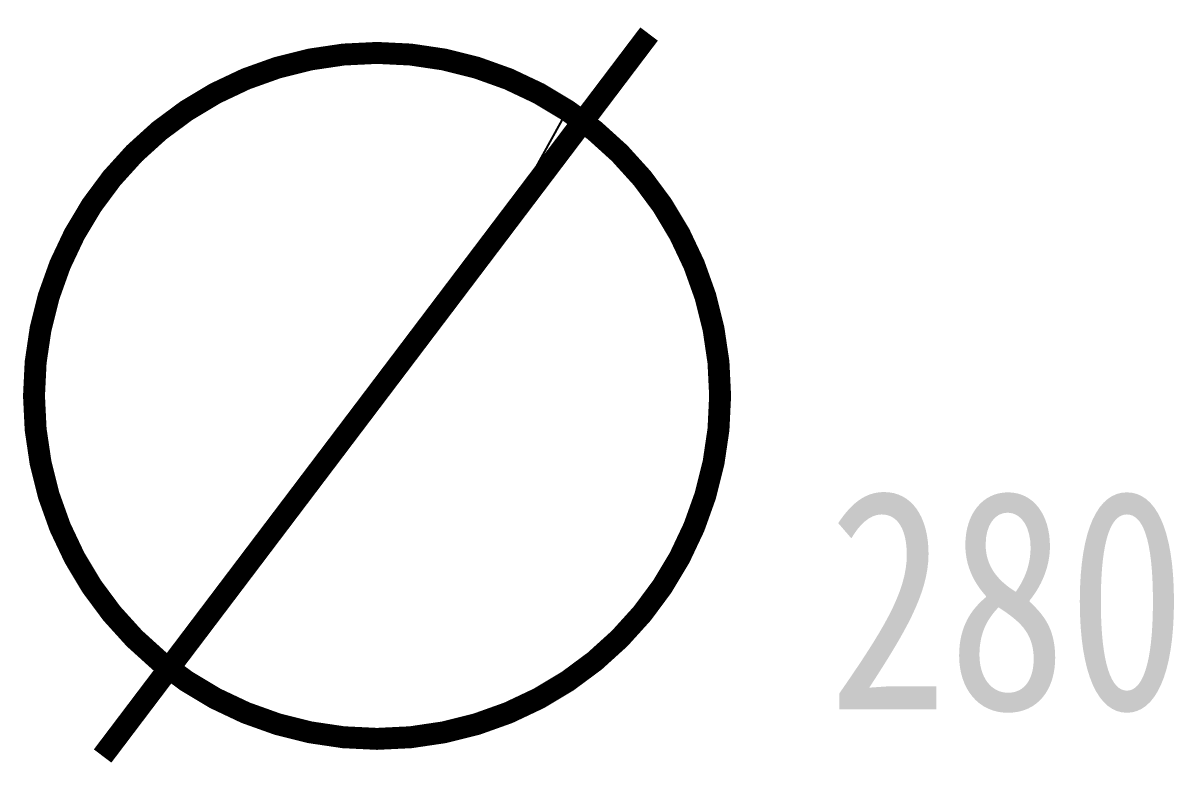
# Model space of a CAD drawing. Header units: millimetres. Extents: x -633009578 to 5705885, y -633235091 to 2571734.
# Drawn here: x -451 to 1016, y -473 to 476 of the extents above; entities that cross this region are included whole.
import ezdxf

# ---------------------------------------------------------------- set-up
doc = ezdxf.new("R2010")
doc.units = ezdxf.units.MM
doc.header["$LTSCALE"] = 1000
doc.header["$MEASUREMENT"] = 0
doc.layers.get('0').update_dxf_attribs({"color": 9})
doc.styles.add('IDQSTYLE', font='simhei.ttf', dxfattribs={"width": 0.707, "bigfont": 'hztxt.shx'})
doc.styles.get("Standard").update_dxf_attribs({"font": 'simhei.ttf', "bigfont": 'hztxt.shx'})

# ---------------------------------------------------------------- blocks, each defined once
blk = doc.blocks.new('HC001303')
at = {"color": 0, "linetype": 'Continuous'}
blk.add_line((1.148, 1.539), (1.735, 2.6), dxfattribs=at)
at = {"color": 0, "linetype": 'Continuous', "const_width": 0.2}
blk.add_lwpolyline([(-2.5, -3.281), (2.478, 3.297)], dxfattribs=at)
blk.add_lwpolyline([(0, -3.125, 0.198912), (2.21, -2.21, 0.198912), (3.125, 0, 0.198912), (2.21, 2.21, 0.198912), (0, 3.125, 0.198912), (-2.21, 2.21, 0.198912), (-3.125, 0, 0.198912), (-2.21, -2.21, 0.198912)], format="xyb", close=True, dxfattribs=at)
at = {"color": 0, "style": 'IDQSTYLE', "width": 0.7}
for tag, p in [('280', (4.109, -2.855)), ('PSFHATT', (5.125, -3.281))]:
    blk.add_attdef(tag, p, '', height=2, dxfattribs=at)

msp = doc.modelspace()

# ---------------------------------------------------------------- block references
ref = msp.add_blockref('HC001303', (0, 0), dxfattribs=dict(xscale=140, yscale=140, zscale=140))
ref.add_attrib('280', '280', (575.3, -399.6), dxfattribs={"color": 0, "height": 280, "width": 0.8})
ref = msp.add_blockref('HC001303', (0, 0), dxfattribs=dict(xscale=140, yscale=140, zscale=140))
ref.add_attrib('280', '280', (575.3, -399.6), dxfattribs={"color": 0, "height": 280, "width": 0.8})
ref = msp.add_blockref('HC001303', (0, 0), dxfattribs=dict(xscale=140, yscale=140, zscale=140))
ref.add_attrib('280', '280', (575.3, -399.6), dxfattribs={"color": 0, "height": 280, "width": 0.8})
ref = msp.add_blockref('HC001303', (0, 0), dxfattribs=dict(xscale=140, yscale=140, zscale=140))
ref.add_attrib('280', '280', (575.3, -399.6), dxfattribs={"color": 0, "height": 280, "width": 0.8})

doc.saveas('drawing.dxf')
